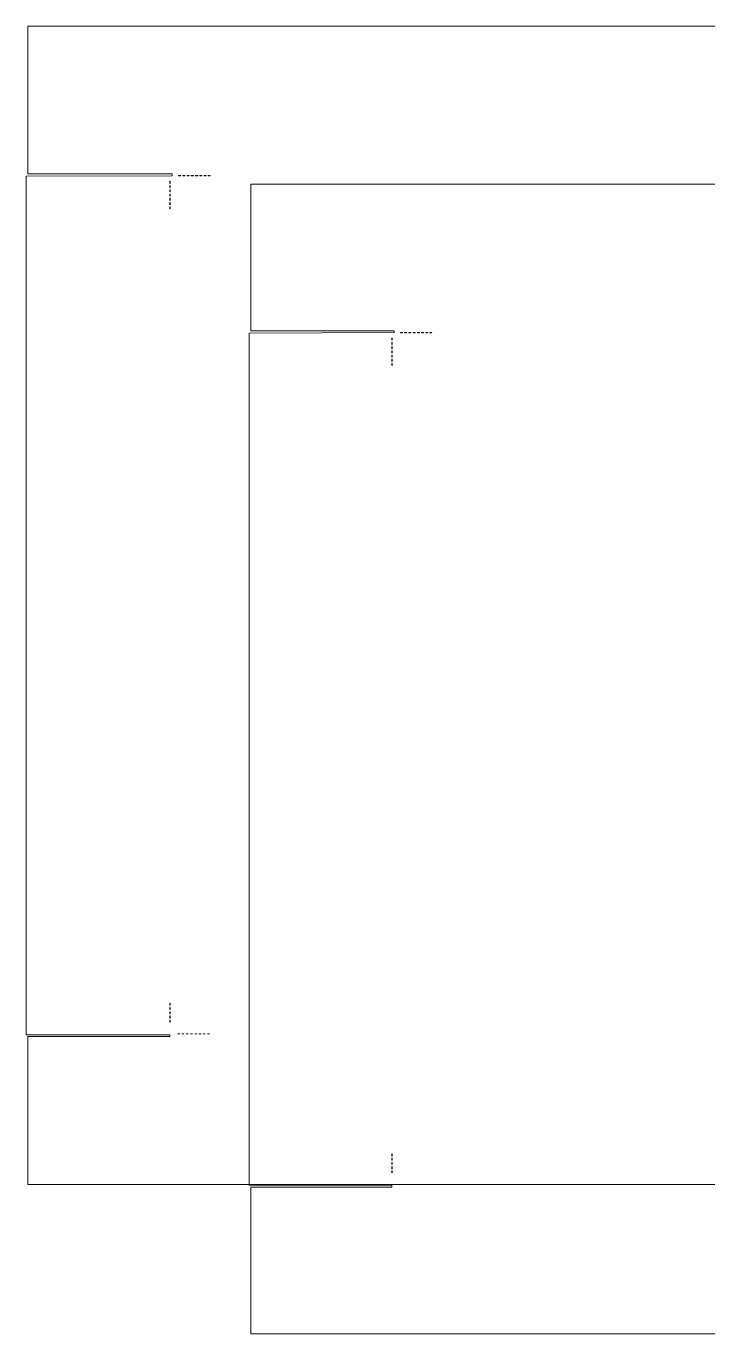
# Model space of a CAD drawing. Header units: centimetres. Extents: x -10.8 to 10.8, y -10.4 to 10.3.
# Drawn here: x -10.79 to 0, y -10.35 to 10.35 of the extents above; entities that cross this region are included whole.
import ezdxf

# ---------------------------------------------------------------- set-up
doc = ezdxf.new("R2010")
doc.units = ezdxf.units.CM
doc.header["$MEASUREMENT"] = 0
doc.layers.add('Layer 1', color=7, linetype='Continuous')

msp = doc.modelspace()

# ---------------------------------------------------------------- linework, layer by layer
at = {"layer": 'Layer 1', "color": 227, "lineweight": 0}
for points, knots in [([(-10.76275, 10.34934), (-10.76275, 10.34934), (-10.76275, 8.01026), (-10.76275, 8.01026), (-10.76275, 8.01026), (-10.76275, 8.01026), (-8.47907, 8.01026), (-8.47907, 8.01026), (-8.47907, 8.01026), (-8.47907, 8.01026), (-8.47907, 7.98215), (-8.47907, 7.98215), (-8.47907, 7.98215), (-8.47907, 7.98215), (-10.79169, 7.97471), (-10.79169, 7.97471), (-10.79169, 7.97471), (-10.79169, 7.97471), (-10.79169, -5.61495), (-10.79169, -5.61495), (-10.79169, -5.61495), (-10.79169, -5.61495), (-8.51462, -5.61662), (-8.51462, -5.61662), (-8.51462, -5.61662), (-8.51462, -5.61662), (-8.51462, -5.64473), (-8.51462, -5.64473), (-8.51462, -5.64473), (-8.51462, -5.64473), (-10.76275, -5.64473), (-10.76275, -5.64473), (-10.76275, -5.64473), (-10.76275, -5.64473), (-10.76275, -7.98381), (-10.76275, -7.98381), (-10.76275, -7.98381), (-10.76275, -7.98381), (7.38519, -7.98381), (7.38519, -7.98381), (7.38519, -7.98381), (7.38519, -7.98381), (7.38519, -5.64473), (7.38519, -5.64473), (7.38519, -5.64473), (7.38519, -5.64473), (5.07504, -5.64473), (5.07504, -5.64473), (5.07504, -5.64473), (5.07504, -5.64473), (5.07504, -5.61662), (5.07504, -5.61662), (5.07504, -5.61662), (5.07504, -5.61662), (7.39593, -5.61495), (7.39593, -5.61495), (7.39593, -5.61495), (7.39593, -5.61495), (7.39593, 7.97471), (7.39593, 7.97471), (7.39593, 7.97471), (7.39593, 7.97471), (5.11059, 7.98215), (5.11059, 7.98215), (5.11059, 7.98215), (5.11059, 7.98215), (5.11059, 8.01026), (5.11059, 8.01026), (5.11059, 8.01026), (5.11059, 8.01026), (7.38518, 8.01026), (7.38518, 8.01026), (7.38518, 8.01026), (7.38518, 8.01026), (7.38518, 10.34934), (7.38518, 10.34934), (7.38518, 10.34934), (7.38518, 10.34934), (-10.76275, 10.34934), (-10.76275, 10.34934)], [0, 0, 0, 0, 0.04761905, 0.04761905, 0.04761905, 0.04761905, 0.0952381, 0.0952381, 0.0952381, 0.0952381, 0.14285714, 0.14285714, 0.14285714, 0.14285714, 0.19047619, 0.19047619, 0.19047619, 0.19047619, 0.23809524, 0.23809524, 0.23809524, 0.23809524, 0.28571429, 0.28571429, 0.28571429, 0.28571429, 0.33333333, 0.33333333, 0.33333333, 0.33333333, 0.38095238, 0.38095238, 0.38095238, 0.38095238, 0.42857143, 0.42857143, 0.42857143, 0.42857143, 0.47619048, 0.47619048, 0.47619048, 0.47619048, 0.52380952, 0.52380952, 0.52380952, 0.52380952, 0.57142857, 0.57142857, 0.57142857, 0.57142857, 0.61904762, 0.61904762, 0.61904762, 0.61904762, 0.66666667, 0.66666667, 0.66666667, 0.66666667, 0.71428571, 0.71428571, 0.71428571, 0.71428571, 0.76190476, 0.76190476, 0.76190476, 0.76190476, 0.80952381, 0.80952381, 0.80952381, 0.80952381, 0.85714286, 0.85714286, 0.85714286, 0.85714286, 0.9047619, 0.9047619, 0.9047619, 0.9047619, 1, 1, 1, 1]), ([(-8.51545, 7.89368), (-8.51545, 7.89368), (-8.51214, 7.89368), (-8.51214, 7.89368), (-8.51214, 7.89368), (-8.51214, 7.89368), (-8.51214, 7.85978), (-8.51214, 7.85978), (-8.51214, 7.85978), (-8.51214, 7.85978), (-8.51545, 7.85978), (-8.51545, 7.85978), (-8.51545, 7.85978), (-8.51545, 7.85978), (-8.51545, 7.89368), (-8.51545, 7.89368)], [0, 0, 0, 0, 0.2, 0.2, 0.2, 0.2, 0.4, 0.4, 0.4, 0.4, 0.6, 0.6, 0.6, 0.6, 1, 1, 1, 1]), ([(-8.37985, 7.9838), (-8.37985, 7.9838), (-8.34595, 7.9838), (-8.34595, 7.9838), (-8.34595, 7.9838), (-8.34595, 7.9838), (-8.34595, 7.98132), (-8.34595, 7.98132), (-8.34595, 7.98132), (-8.34595, 7.98132), (-8.37985, 7.98132), (-8.37985, 7.98132), (-8.37985, 7.98132), (-8.37985, 7.98132), (-8.37985, 7.9838), (-8.37985, 7.9838)], [0, 0, 0, 0, 0.2, 0.2, 0.2, 0.2, 0.4, 0.4, 0.4, 0.4, 0.6, 0.6, 0.6, 0.6, 1, 1, 1, 1]), ([(-8.31288, 7.9838), (-8.31288, 7.9838), (-8.27898, 7.9838), (-8.27898, 7.9838), (-8.27898, 7.9838), (-8.27898, 7.9838), (-8.27898, 7.98132), (-8.27898, 7.98132), (-8.27898, 7.98132), (-8.27898, 7.98132), (-8.31288, 7.98132), (-8.31288, 7.98132), (-8.31288, 7.98132), (-8.31288, 7.98132), (-8.31288, 7.9838), (-8.31288, 7.9838)], [0, 0, 0, 0, 0.2, 0.2, 0.2, 0.2, 0.4, 0.4, 0.4, 0.4, 0.6, 0.6, 0.6, 0.6, 1, 1, 1, 1]), ([(-8.24508, 7.9838), (-8.24508, 7.9838), (-8.21118, 7.9838), (-8.21118, 7.9838), (-8.21118, 7.9838), (-8.21118, 7.9838), (-8.21118, 7.98132), (-8.21118, 7.98132), (-8.21118, 7.98132), (-8.21118, 7.98132), (-8.24508, 7.98132), (-8.24508, 7.98132), (-8.24508, 7.98132), (-8.24508, 7.98132), (-8.24508, 7.9838), (-8.24508, 7.9838)], [0, 0, 0, 0, 0.2, 0.2, 0.2, 0.2, 0.4, 0.4, 0.4, 0.4, 0.6, 0.6, 0.6, 0.6, 1, 1, 1, 1]), ([(-8.17728, 7.9838), (-8.17728, 7.9838), (-8.14338, 7.9838), (-8.14338, 7.9838), (-8.14338, 7.9838), (-8.14338, 7.9838), (-8.14338, 7.98132), (-8.14338, 7.98132), (-8.14338, 7.98132), (-8.14338, 7.98132), (-8.17728, 7.98132), (-8.17728, 7.98132), (-8.17728, 7.98132), (-8.17728, 7.98132), (-8.17728, 7.9838), (-8.17728, 7.9838)], [0, 0, 0, 0, 0.2, 0.2, 0.2, 0.2, 0.4, 0.4, 0.4, 0.4, 0.6, 0.6, 0.6, 0.6, 1, 1, 1, 1]), ([(-8.10948, 7.9838), (-8.10948, 7.9838), (-8.07641, 7.9838), (-8.07641, 7.9838), (-8.07641, 7.9838), (-8.07641, 7.9838), (-8.07641, 7.98132), (-8.07641, 7.98132), (-8.07641, 7.98132), (-8.07641, 7.98132), (-8.10948, 7.98132), (-8.10948, 7.98132), (-8.10948, 7.98132), (-8.10948, 7.98132), (-8.10948, 7.9838), (-8.10948, 7.9838)], [0, 0, 0, 0, 0.2, 0.2, 0.2, 0.2, 0.4, 0.4, 0.4, 0.4, 0.6, 0.6, 0.6, 0.6, 1, 1, 1, 1]), ([(-8.04251, 7.9838), (-8.04251, 7.9838), (-8.00861, 7.9838), (-8.00861, 7.9838), (-8.00861, 7.9838), (-8.00861, 7.9838), (-8.00861, 7.98132), (-8.00861, 7.98132), (-8.00861, 7.98132), (-8.00861, 7.98132), (-8.04251, 7.98132), (-8.04251, 7.98132), (-8.04251, 7.98132), (-8.04251, 7.98132), (-8.04251, 7.9838), (-8.04251, 7.9838)], [0, 0, 0, 0, 0.2, 0.2, 0.2, 0.2, 0.4, 0.4, 0.4, 0.4, 0.6, 0.6, 0.6, 0.6, 1, 1, 1, 1]), ([(-7.97553, 7.9838), (-7.97553, 7.9838), (-7.94163, 7.9838), (-7.94163, 7.9838), (-7.94163, 7.9838), (-7.94163, 7.9838), (-7.94163, 7.98132), (-7.94163, 7.98132), (-7.94163, 7.98132), (-7.94163, 7.98132), (-7.97553, 7.98132), (-7.97553, 7.98132), (-7.97553, 7.98132), (-7.97553, 7.98132), (-7.97553, 7.9838), (-7.97553, 7.9838)], [0, 0, 0, 0, 0.2, 0.2, 0.2, 0.2, 0.4, 0.4, 0.4, 0.4, 0.6, 0.6, 0.6, 0.6, 1, 1, 1, 1]), ([(-7.90773, 7.9838), (-7.86701, 7.9838), (-7.86701, 7.98108), (-7.90773, 7.98132), (-7.90773, 7.98132), (-7.90773, 7.98132), (-7.90773, 7.9838), (-7.90773, 7.9838)], [0, 0, 0, 0, 0.33333333, 0.33333333, 0.33333333, 0.33333333, 1, 1, 1, 1]), ([(-8.51545, 7.82588), (-8.51545, 7.82588), (-8.51214, 7.82588), (-8.51214, 7.82588), (-8.51214, 7.82588), (-8.51214, 7.82588), (-8.51214, 7.79281), (-8.51214, 7.79281), (-8.51214, 7.79281), (-8.51214, 7.79281), (-8.51545, 7.79281), (-8.51545, 7.79281), (-8.51545, 7.79281), (-8.51545, 7.79281), (-8.51545, 7.82588), (-8.51545, 7.82588)], [0, 0, 0, 0, 0.2, 0.2, 0.2, 0.2, 0.4, 0.4, 0.4, 0.4, 0.6, 0.6, 0.6, 0.6, 1, 1, 1, 1]), ([(-8.51545, 7.75891), (-8.51545, 7.75891), (-8.51214, 7.75891), (-8.51214, 7.75891), (-8.51214, 7.75891), (-8.51214, 7.75891), (-8.51214, 7.72501), (-8.51214, 7.72501), (-8.51214, 7.72501), (-8.51214, 7.72501), (-8.51545, 7.72501), (-8.51545, 7.72501), (-8.51545, 7.72501), (-8.51545, 7.72501), (-8.51545, 7.75891), (-8.51545, 7.75891)], [0, 0, 0, 0, 0.2, 0.2, 0.2, 0.2, 0.4, 0.4, 0.4, 0.4, 0.6, 0.6, 0.6, 0.6, 1, 1, 1, 1]), ([(-8.51545, 7.69111), (-8.51545, 7.69111), (-8.51214, 7.69111), (-8.51214, 7.69111), (-8.51214, 7.69111), (-8.51214, 7.69111), (-8.51214, 7.65804), (-8.51214, 7.65804), (-8.51214, 7.65804), (-8.51214, 7.65804), (-8.51545, 7.65804), (-8.51545, 7.65804), (-8.51545, 7.65804), (-8.51545, 7.65804), (-8.51545, 7.69111), (-8.51545, 7.69111)], [0, 0, 0, 0, 0.2, 0.2, 0.2, 0.2, 0.4, 0.4, 0.4, 0.4, 0.6, 0.6, 0.6, 0.6, 1, 1, 1, 1]), ([(-8.51545, 7.48854), (-8.51545, 7.48854), (-8.51214, 7.48854), (-8.51214, 7.48854), (-8.51214, 7.48854), (-8.51214, 7.44674), (-8.51577, 7.44674), (-8.51545, 7.48854)], [0, 0, 0, 0, 0.33333333, 0.33333333, 0.33333333, 0.33333333, 1, 1, 1, 1]), ([(-8.51545, 7.62413), (-8.51545, 7.62413), (-8.51214, 7.62413), (-8.51214, 7.62413), (-8.51214, 7.62413), (-8.51214, 7.62413), (-8.51214, 7.59023), (-8.51214, 7.59023), (-8.51214, 7.59023), (-8.51214, 7.59023), (-8.51545, 7.59023), (-8.51545, 7.59023), (-8.51545, 7.59023), (-8.51545, 7.59023), (-8.51545, 7.62413), (-8.51545, 7.62413)], [0, 0, 0, 0, 0.2, 0.2, 0.2, 0.2, 0.4, 0.4, 0.4, 0.4, 0.6, 0.6, 0.6, 0.6, 1, 1, 1, 1]), ([(-8.51545, 7.55716), (-8.51545, 7.55716), (-8.51214, 7.55716), (-8.51214, 7.55716), (-8.51214, 7.55716), (-8.51214, 7.55716), (-8.51214, 7.52243), (-8.51214, 7.52243), (-8.51214, 7.52243), (-8.51214, 7.52243), (-8.51545, 7.52243), (-8.51545, 7.52243), (-8.51545, 7.52243), (-8.51545, 7.52243), (-8.51545, 7.55716), (-8.51545, 7.55716)], [0, 0, 0, 0, 0.2, 0.2, 0.2, 0.2, 0.4, 0.4, 0.4, 0.4, 0.6, 0.6, 0.6, 0.6, 1, 1, 1, 1]), ([(-8.51545, -5.11555), (-8.51545, -5.11555), (-8.51214, -5.11555), (-8.51214, -5.11555), (-8.51214, -5.11555), (-8.51214, -5.11555), (-8.51214, -5.14945), (-8.51214, -5.14945), (-8.51214, -5.14945), (-8.51214, -5.14945), (-8.51545, -5.14945), (-8.51545, -5.14945), (-8.51545, -5.14945), (-8.51545, -5.14945), (-8.51545, -5.11555), (-8.51545, -5.11555)], [0, 0, 0, 0, 0.2, 0.2, 0.2, 0.2, 0.4, 0.4, 0.4, 0.4, 0.6, 0.6, 0.6, 0.6, 1, 1, 1, 1]), ([(-8.51545, -5.18253), (-8.51545, -5.18253), (-8.51214, -5.18253), (-8.51214, -5.18253), (-8.51214, -5.18253), (-8.51214, -5.18253), (-8.51214, -5.21643), (-8.51214, -5.21643), (-8.51214, -5.21643), (-8.51214, -5.21643), (-8.51545, -5.21643), (-8.51545, -5.21643), (-8.51545, -5.21643), (-8.51545, -5.21643), (-8.51545, -5.18253), (-8.51545, -5.18253)], [0, 0, 0, 0, 0.2, 0.2, 0.2, 0.2, 0.4, 0.4, 0.4, 0.4, 0.6, 0.6, 0.6, 0.6, 1, 1, 1, 1]), ([(-8.51545, -5.25033), (-8.51545, -5.25033), (-8.51214, -5.25033), (-8.51214, -5.25033), (-8.51214, -5.25033), (-8.51214, -5.25033), (-8.51214, -5.2834), (-8.51214, -5.2834), (-8.51214, -5.2834), (-8.51214, -5.2834), (-8.51545, -5.2834), (-8.51545, -5.2834), (-8.51545, -5.2834), (-8.51545, -5.2834), (-8.51545, -5.25033), (-8.51545, -5.25033)], [0, 0, 0, 0, 0.2, 0.2, 0.2, 0.2, 0.4, 0.4, 0.4, 0.4, 0.6, 0.6, 0.6, 0.6, 1, 1, 1, 1]), ([(-8.51545, -5.3173), (-8.51545, -5.3173), (-8.51214, -5.3173), (-8.51214, -5.3173), (-8.51214, -5.3173), (-8.51214, -5.3173), (-8.51214, -5.3512), (-8.51214, -5.3512), (-8.51214, -5.3512), (-8.51214, -5.3512), (-8.51545, -5.3512), (-8.51545, -5.3512), (-8.51545, -5.3512), (-8.51545, -5.3512), (-8.51545, -5.3173), (-8.51545, -5.3173)], [0, 0, 0, 0, 0.2, 0.2, 0.2, 0.2, 0.4, 0.4, 0.4, 0.4, 0.6, 0.6, 0.6, 0.6, 1, 1, 1, 1]), ([(-8.51545, -5.3851), (-8.51545, -5.3851), (-8.51214, -5.3851), (-8.51214, -5.3851), (-8.51214, -5.3851), (-8.51214, -5.3851), (-8.51214, -5.41817), (-8.51214, -5.41817), (-8.51214, -5.41817), (-8.51214, -5.41817), (-8.51545, -5.41817), (-8.51545, -5.41817), (-8.51545, -5.41817), (-8.51545, -5.41817), (-8.51545, -5.3851), (-8.51545, -5.3851)], [0, 0, 0, 0, 0.2, 0.2, 0.2, 0.2, 0.4, 0.4, 0.4, 0.4, 0.6, 0.6, 0.6, 0.6, 1, 1, 1, 1]), ([(-8.39391, -5.60007), (-8.39391, -5.60007), (-8.36001, -5.60007), (-8.36001, -5.60007), (-8.36001, -5.60007), (-8.36001, -5.60007), (-8.36001, -5.60256), (-8.36001, -5.60256), (-8.36001, -5.60256), (-8.36001, -5.60256), (-8.39391, -5.60256), (-8.39391, -5.60256), (-8.39391, -5.60256), (-8.39391, -5.60256), (-8.39391, -5.60007), (-8.39391, -5.60007)], [0, 0, 0, 0, 0.2, 0.2, 0.2, 0.2, 0.4, 0.4, 0.4, 0.4, 0.6, 0.6, 0.6, 0.6, 1, 1, 1, 1]), ([(-8.32693, -5.60007), (-8.32693, -5.60007), (-8.29303, -5.60007), (-8.29303, -5.60007), (-8.29303, -5.60007), (-8.29303, -5.60007), (-8.29303, -5.60256), (-8.29303, -5.60256), (-8.29303, -5.60256), (-8.29303, -5.60256), (-8.32693, -5.60256), (-8.32693, -5.60256), (-8.32693, -5.60256), (-8.32693, -5.60256), (-8.32693, -5.60007), (-8.32693, -5.60007)], [0, 0, 0, 0, 0.2, 0.2, 0.2, 0.2, 0.4, 0.4, 0.4, 0.4, 0.6, 0.6, 0.6, 0.6, 1, 1, 1, 1]), ([(-8.25913, -5.60007), (-8.25913, -5.60007), (-8.2244, -5.60007), (-8.2244, -5.60007), (-8.2244, -5.60007), (-8.2244, -5.60007), (-8.2244, -5.60256), (-8.2244, -5.60256), (-8.2244, -5.60256), (-8.2244, -5.60256), (-8.25913, -5.60256), (-8.25913, -5.60256), (-8.25913, -5.60256), (-8.25913, -5.60256), (-8.25913, -5.60007), (-8.25913, -5.60007)], [0, 0, 0, 0, 0.2, 0.2, 0.2, 0.2, 0.4, 0.4, 0.4, 0.4, 0.6, 0.6, 0.6, 0.6, 1, 1, 1, 1]), ([(-8.19133, -5.60007), (-8.19133, -5.60007), (-8.15743, -5.60007), (-8.15743, -5.60007), (-8.15743, -5.60007), (-8.15743, -5.60007), (-8.15743, -5.60256), (-8.15743, -5.60256), (-8.15743, -5.60256), (-8.15743, -5.60256), (-8.19133, -5.60256), (-8.19133, -5.60256), (-8.19133, -5.60256), (-8.19133, -5.60256), (-8.19133, -5.60007), (-8.19133, -5.60007)], [0, 0, 0, 0, 0.2, 0.2, 0.2, 0.2, 0.4, 0.4, 0.4, 0.4, 0.6, 0.6, 0.6, 0.6, 1, 1, 1, 1]), ([(-8.12354, -5.60007), (-8.12354, -5.60007), (-8.09047, -5.60007), (-8.09047, -5.60007), (-8.09047, -5.60007), (-8.09047, -5.60007), (-8.09047, -5.60256), (-8.09047, -5.60256), (-8.09047, -5.60256), (-8.09047, -5.60256), (-8.12354, -5.60256), (-8.12354, -5.60256), (-8.12354, -5.60256), (-8.12354, -5.60256), (-8.12354, -5.60007), (-8.12354, -5.60007)], [0, 0, 0, 0, 0.2, 0.2, 0.2, 0.2, 0.4, 0.4, 0.4, 0.4, 0.6, 0.6, 0.6, 0.6, 1, 1, 1, 1]), ([(-8.05656, -5.60007), (-8.05656, -5.60007), (-8.02266, -5.60007), (-8.02266, -5.60007), (-8.02266, -5.60007), (-8.02266, -5.60007), (-8.02266, -5.60256), (-8.02266, -5.60256), (-8.02266, -5.60256), (-8.02266, -5.60256), (-8.05656, -5.60256), (-8.05656, -5.60256), (-8.05656, -5.60256), (-8.05656, -5.60256), (-8.05656, -5.60007), (-8.05656, -5.60007)], [0, 0, 0, 0, 0.2, 0.2, 0.2, 0.2, 0.4, 0.4, 0.4, 0.4, 0.6, 0.6, 0.6, 0.6, 1, 1, 1, 1]), ([(-7.98876, -5.60007), (-7.98876, -5.60007), (-7.95569, -5.60007), (-7.95569, -5.60007), (-7.95569, -5.60007), (-7.95569, -5.60007), (-7.95569, -5.60256), (-7.95569, -5.60256), (-7.95569, -5.60256), (-7.95569, -5.60256), (-7.98876, -5.60256), (-7.98876, -5.60256), (-7.98876, -5.60256), (-7.98876, -5.60256), (-7.98876, -5.60007), (-7.98876, -5.60007)], [0, 0, 0, 0, 0.2, 0.2, 0.2, 0.2, 0.4, 0.4, 0.4, 0.4, 0.6, 0.6, 0.6, 0.6, 1, 1, 1, 1]), ([(-7.92179, -5.60007), (-7.92179, -5.60007), (-7.88706, -5.60007), (-7.88706, -5.60007), (-7.88706, -5.60007), (-7.88706, -5.60007), (-7.88706, -5.60256), (-7.88706, -5.60256), (-7.88706, -5.60256), (-7.88706, -5.60256), (-7.92179, -5.60256), (-7.92179, -5.60256), (-7.92179, -5.60256), (-7.92179, -5.60256), (-7.92179, -5.60007), (-7.92179, -5.60007)], [0, 0, 0, 0, 0.2, 0.2, 0.2, 0.2, 0.4, 0.4, 0.4, 0.4, 0.6, 0.6, 0.6, 0.6, 1, 1, 1, 1])]:
    msp.add_open_spline(points, degree=3, knots=knots, dxfattribs=at)
at = {"layer": 'Layer 1', "color": 223, "lineweight": 0}
for points, knots in [([(-7.23268, 7.84746), (-7.23268, 7.84746), (-7.23268, 5.52569), (-7.23268, 5.52569), (-7.23268, 5.52569), (-7.23268, 5.52569), (-4.96589, 5.52569), (-4.96589, 5.52569), (-4.96589, 5.52569), (-4.96589, 5.52569), (-4.96589, 5.49779), (-4.96589, 5.49779), (-4.96589, 5.49779), (-4.96589, 5.49779), (-7.2614, 5.4904), (-7.2614, 5.4904), (-7.2614, 5.4904), (-7.2614, 5.4904), (-7.2614, -7.9987), (-7.2614, -7.9987), (-7.2614, -7.9987), (-7.2614, -7.9987), (-5.00118, -8.00034), (-5.00118, -8.00034), (-5.00118, -8.00034), (-5.00118, -8.00034), (-5.00118, -8.02824), (-5.00118, -8.02824), (-5.00118, -8.02824), (-5.00118, -8.02824), (-7.23268, -8.02824), (-7.23268, -8.02824), (-7.23268, -8.02824), (-7.23268, -8.02824), (-7.23268, -10.35002), (-7.23268, -10.35002), (-7.23268, -10.35002), (-7.23268, -10.35002), (10.78097, -10.35002), (10.78097, -10.35002), (10.78097, -10.35002), (10.78097, -10.35002), (10.78097, -8.02824), (10.78097, -8.02824), (10.78097, -8.02824), (10.78097, -8.02824), (8.48792, -8.02824), (8.48792, -8.02824), (8.48792, -8.02824), (8.48792, -8.02824), (8.48792, -8.00034), (8.48792, -8.00034), (8.48792, -8.00034), (8.48792, -8.00034), (10.79164, -7.9987), (10.79164, -7.9987), (10.79164, -7.9987), (10.79164, -7.9987), (10.79164, 5.4904), (10.79164, 5.4904), (10.79164, 5.4904), (10.79164, 5.4904), (8.52321, 5.49779), (8.52321, 5.49779), (8.52321, 5.49779), (8.52321, 5.49779), (8.52321, 5.52569), (8.52321, 5.52569), (8.52321, 5.52569), (8.52321, 5.52569), (10.78097, 5.52569), (10.78097, 5.52569), (10.78097, 5.52569), (10.78097, 5.52569), (10.78097, 7.84746), (10.78097, 7.84746), (10.78097, 7.84746), (10.78097, 7.84746), (-7.23268, 7.84746), (-7.23268, 7.84746)], [0, 0, 0, 0, 0.04761905, 0.04761905, 0.04761905, 0.04761905, 0.0952381, 0.0952381, 0.0952381, 0.0952381, 0.14285714, 0.14285714, 0.14285714, 0.14285714, 0.19047619, 0.19047619, 0.19047619, 0.19047619, 0.23809524, 0.23809524, 0.23809524, 0.23809524, 0.28571429, 0.28571429, 0.28571429, 0.28571429, 0.33333333, 0.33333333, 0.33333333, 0.33333333, 0.38095238, 0.38095238, 0.38095238, 0.38095238, 0.42857143, 0.42857143, 0.42857143, 0.42857143, 0.47619048, 0.47619048, 0.47619048, 0.47619048, 0.52380952, 0.52380952, 0.52380952, 0.52380952, 0.57142857, 0.57142857, 0.57142857, 0.57142857, 0.61904762, 0.61904762, 0.61904762, 0.61904762, 0.66666667, 0.66666667, 0.66666667, 0.66666667, 0.71428571, 0.71428571, 0.71428571, 0.71428571, 0.76190476, 0.76190476, 0.76190476, 0.76190476, 0.80952381, 0.80952381, 0.80952381, 0.80952381, 0.85714286, 0.85714286, 0.85714286, 0.85714286, 0.9047619, 0.9047619, 0.9047619, 0.9047619, 1, 1, 1, 1]), ([(-5.00201, 5.40997), (-5.00201, 5.40997), (-4.99873, 5.40997), (-4.99873, 5.40997), (-4.99873, 5.40997), (-4.99873, 5.40997), (-4.99873, 5.37632), (-4.99873, 5.37632), (-4.99873, 5.37632), (-4.99873, 5.37632), (-5.00201, 5.37632), (-5.00201, 5.37632), (-5.00201, 5.37632), (-5.00201, 5.37632), (-5.00201, 5.40997), (-5.00201, 5.40997)], [0, 0, 0, 0, 0.2, 0.2, 0.2, 0.2, 0.4, 0.4, 0.4, 0.4, 0.6, 0.6, 0.6, 0.6, 1, 1, 1, 1]), ([(-4.86741, 5.49942), (-4.86741, 5.49942), (-4.83376, 5.49942), (-4.83376, 5.49942), (-4.83376, 5.49942), (-4.83376, 5.49942), (-4.83376, 5.49696), (-4.83376, 5.49696), (-4.83376, 5.49696), (-4.83376, 5.49696), (-4.86741, 5.49696), (-4.86741, 5.49696), (-4.86741, 5.49696), (-4.86741, 5.49696), (-4.86741, 5.49942), (-4.86741, 5.49942)], [0, 0, 0, 0, 0.2, 0.2, 0.2, 0.2, 0.4, 0.4, 0.4, 0.4, 0.6, 0.6, 0.6, 0.6, 1, 1, 1, 1]), ([(-4.80093, 5.49942), (-4.80093, 5.49942), (-4.76728, 5.49942), (-4.76728, 5.49942), (-4.76728, 5.49942), (-4.76728, 5.49942), (-4.76728, 5.49696), (-4.76728, 5.49696), (-4.76728, 5.49696), (-4.76728, 5.49696), (-4.80093, 5.49696), (-4.80093, 5.49696), (-4.80093, 5.49696), (-4.80093, 5.49696), (-4.80093, 5.49942), (-4.80093, 5.49942)], [0, 0, 0, 0, 0.2, 0.2, 0.2, 0.2, 0.4, 0.4, 0.4, 0.4, 0.6, 0.6, 0.6, 0.6, 1, 1, 1, 1]), ([(-4.73364, 5.49942), (-4.73364, 5.49942), (-4.69999, 5.49942), (-4.69999, 5.49942), (-4.69999, 5.49942), (-4.69999, 5.49942), (-4.69999, 5.49696), (-4.69999, 5.49696), (-4.69999, 5.49696), (-4.69999, 5.49696), (-4.73364, 5.49696), (-4.73364, 5.49696), (-4.73364, 5.49696), (-4.73364, 5.49696), (-4.73364, 5.49942), (-4.73364, 5.49942)], [0, 0, 0, 0, 0.2, 0.2, 0.2, 0.2, 0.4, 0.4, 0.4, 0.4, 0.6, 0.6, 0.6, 0.6, 1, 1, 1, 1]), ([(-4.66634, 5.49942), (-4.66634, 5.49942), (-4.63269, 5.49942), (-4.63269, 5.49942), (-4.63269, 5.49942), (-4.63269, 5.49942), (-4.63269, 5.49696), (-4.63269, 5.49696), (-4.63269, 5.49696), (-4.63269, 5.49696), (-4.66634, 5.49696), (-4.66634, 5.49696), (-4.66634, 5.49696), (-4.66634, 5.49696), (-4.66634, 5.49942), (-4.66634, 5.49942)], [0, 0, 0, 0, 0.2, 0.2, 0.2, 0.2, 0.4, 0.4, 0.4, 0.4, 0.6, 0.6, 0.6, 0.6, 1, 1, 1, 1]), ([(-4.59904, 5.49942), (-4.59904, 5.49942), (-4.56621, 5.49942), (-4.56621, 5.49942), (-4.56621, 5.49942), (-4.56621, 5.49942), (-4.56621, 5.49696), (-4.56621, 5.49696), (-4.56621, 5.49696), (-4.56621, 5.49696), (-4.59904, 5.49696), (-4.59904, 5.49696), (-4.59904, 5.49696), (-4.59904, 5.49696), (-4.59904, 5.49942), (-4.59904, 5.49942)], [0, 0, 0, 0, 0.2, 0.2, 0.2, 0.2, 0.4, 0.4, 0.4, 0.4, 0.6, 0.6, 0.6, 0.6, 1, 1, 1, 1]), ([(-4.53256, 5.49942), (-4.53256, 5.49942), (-4.49891, 5.49942), (-4.49891, 5.49942), (-4.49891, 5.49942), (-4.49891, 5.49942), (-4.49891, 5.49696), (-4.49891, 5.49696), (-4.49891, 5.49696), (-4.49891, 5.49696), (-4.53256, 5.49696), (-4.53256, 5.49696), (-4.53256, 5.49696), (-4.53256, 5.49696), (-4.53256, 5.49942), (-4.53256, 5.49942)], [0, 0, 0, 0, 0.2, 0.2, 0.2, 0.2, 0.4, 0.4, 0.4, 0.4, 0.6, 0.6, 0.6, 0.6, 1, 1, 1, 1]), ([(-4.46609, 5.49942), (-4.46609, 5.49942), (-4.43244, 5.49942), (-4.43244, 5.49942), (-4.43244, 5.49942), (-4.43244, 5.49942), (-4.43244, 5.49696), (-4.43244, 5.49696), (-4.43244, 5.49696), (-4.43244, 5.49696), (-4.46609, 5.49696), (-4.46609, 5.49696), (-4.46609, 5.49696), (-4.46609, 5.49696), (-4.46609, 5.49942), (-4.46609, 5.49942)], [0, 0, 0, 0, 0.2, 0.2, 0.2, 0.2, 0.4, 0.4, 0.4, 0.4, 0.6, 0.6, 0.6, 0.6, 1, 1, 1, 1]), ([(-4.39879, 5.49942), (-4.35838, 5.49942), (-4.35838, 5.49672), (-4.39879, 5.49696), (-4.39879, 5.49696), (-4.39879, 5.49696), (-4.39879, 5.49942), (-4.39879, 5.49942)], [0, 0, 0, 0, 0.33333333, 0.33333333, 0.33333333, 0.33333333, 1, 1, 1, 1]), ([(-5.00201, 5.34267), (-5.00201, 5.34267), (-4.99873, 5.34267), (-4.99873, 5.34267), (-4.99873, 5.34267), (-4.99873, 5.34267), (-4.99873, 5.30984), (-4.99873, 5.30984), (-4.99873, 5.30984), (-4.99873, 5.30984), (-5.00201, 5.30984), (-5.00201, 5.30984), (-5.00201, 5.30984), (-5.00201, 5.30984), (-5.00201, 5.34267), (-5.00201, 5.34267)], [0, 0, 0, 0, 0.2, 0.2, 0.2, 0.2, 0.4, 0.4, 0.4, 0.4, 0.6, 0.6, 0.6, 0.6, 1, 1, 1, 1]), ([(-5.00201, 5.27619), (-5.00201, 5.27619), (-4.99873, 5.27619), (-4.99873, 5.27619), (-4.99873, 5.27619), (-4.99873, 5.27619), (-4.99873, 5.24254), (-4.99873, 5.24254), (-4.99873, 5.24254), (-4.99873, 5.24254), (-5.00201, 5.24254), (-5.00201, 5.24254), (-5.00201, 5.24254), (-5.00201, 5.24254), (-5.00201, 5.27619), (-5.00201, 5.27619)], [0, 0, 0, 0, 0.2, 0.2, 0.2, 0.2, 0.4, 0.4, 0.4, 0.4, 0.6, 0.6, 0.6, 0.6, 1, 1, 1, 1]), ([(-5.00201, 5.20889), (-5.00201, 5.20889), (-4.99873, 5.20889), (-4.99873, 5.20889), (-4.99873, 5.20889), (-4.99873, 5.20889), (-4.99873, 5.17606), (-4.99873, 5.17606), (-4.99873, 5.17606), (-4.99873, 5.17606), (-5.00201, 5.17606), (-5.00201, 5.17606), (-5.00201, 5.17606), (-5.00201, 5.17606), (-5.00201, 5.20889), (-5.00201, 5.20889)], [0, 0, 0, 0, 0.2, 0.2, 0.2, 0.2, 0.4, 0.4, 0.4, 0.4, 0.6, 0.6, 0.6, 0.6, 1, 1, 1, 1]), ([(-5.00201, 5.00782), (-5.00201, 5.00782), (-4.99873, 5.00782), (-4.99873, 5.00782), (-4.99873, 5.00782), (-4.99873, 4.96633), (-5.00234, 4.96633), (-5.00201, 5.00782)], [0, 0, 0, 0, 0.33333333, 0.33333333, 0.33333333, 0.33333333, 1, 1, 1, 1]), ([(-5.00201, 5.14242), (-5.00201, 5.14242), (-4.99873, 5.14242), (-4.99873, 5.14242), (-4.99873, 5.14242), (-4.99873, 5.14242), (-4.99873, 5.10877), (-4.99873, 5.10877), (-4.99873, 5.10877), (-4.99873, 5.10877), (-5.00201, 5.10877), (-5.00201, 5.10877), (-5.00201, 5.10877), (-5.00201, 5.10877), (-5.00201, 5.14242), (-5.00201, 5.14242)], [0, 0, 0, 0, 0.2, 0.2, 0.2, 0.2, 0.4, 0.4, 0.4, 0.4, 0.6, 0.6, 0.6, 0.6, 1, 1, 1, 1]), ([(-5.00201, 5.07594), (-5.00201, 5.07594), (-4.99873, 5.07594), (-4.99873, 5.07594), (-4.99873, 5.07594), (-4.99873, 5.07594), (-4.99873, 5.04147), (-4.99873, 5.04147), (-4.99873, 5.04147), (-4.99873, 5.04147), (-5.00201, 5.04147), (-5.00201, 5.04147), (-5.00201, 5.04147), (-5.00201, 5.04147), (-5.00201, 5.07594), (-5.00201, 5.07594)], [0, 0, 0, 0, 0.2, 0.2, 0.2, 0.2, 0.4, 0.4, 0.4, 0.4, 0.6, 0.6, 0.6, 0.6, 1, 1, 1, 1]), ([(-5.00201, -7.503), (-5.00201, -7.503), (-4.99873, -7.503), (-4.99873, -7.503), (-4.99873, -7.503), (-4.99873, -7.503), (-4.99873, -7.53665), (-4.99873, -7.53665), (-4.99873, -7.53665), (-4.99873, -7.53665), (-5.00201, -7.53665), (-5.00201, -7.53665), (-5.00201, -7.53665), (-5.00201, -7.53665), (-5.00201, -7.503), (-5.00201, -7.503)], [0, 0, 0, 0, 0.2, 0.2, 0.2, 0.2, 0.4, 0.4, 0.4, 0.4, 0.6, 0.6, 0.6, 0.6, 1, 1, 1, 1]), ([(-5.00201, -7.56948), (-5.00201, -7.56948), (-4.99873, -7.56948), (-4.99873, -7.56948), (-4.99873, -7.56948), (-4.99873, -7.56948), (-4.99873, -7.60313), (-4.99873, -7.60313), (-4.99873, -7.60313), (-4.99873, -7.60313), (-5.00201, -7.60313), (-5.00201, -7.60313), (-5.00201, -7.60313), (-5.00201, -7.60313), (-5.00201, -7.56948), (-5.00201, -7.56948)], [0, 0, 0, 0, 0.2, 0.2, 0.2, 0.2, 0.4, 0.4, 0.4, 0.4, 0.6, 0.6, 0.6, 0.6, 1, 1, 1, 1]), ([(-5.00201, -7.63677), (-5.00201, -7.63677), (-4.99873, -7.63677), (-4.99873, -7.63677), (-4.99873, -7.63677), (-4.99873, -7.63677), (-4.99873, -7.6696), (-4.99873, -7.6696), (-4.99873, -7.6696), (-4.99873, -7.6696), (-5.00201, -7.6696), (-5.00201, -7.6696), (-5.00201, -7.6696), (-5.00201, -7.6696), (-5.00201, -7.63677), (-5.00201, -7.63677)], [0, 0, 0, 0, 0.2, 0.2, 0.2, 0.2, 0.4, 0.4, 0.4, 0.4, 0.6, 0.6, 0.6, 0.6, 1, 1, 1, 1]), ([(-5.00201, -7.70325), (-5.00201, -7.70325), (-4.99873, -7.70325), (-4.99873, -7.70325), (-4.99873, -7.70325), (-4.99873, -7.70325), (-4.99873, -7.7369), (-4.99873, -7.7369), (-4.99873, -7.7369), (-4.99873, -7.7369), (-5.00201, -7.7369), (-5.00201, -7.7369), (-5.00201, -7.7369), (-5.00201, -7.7369), (-5.00201, -7.70325), (-5.00201, -7.70325)], [0, 0, 0, 0, 0.2, 0.2, 0.2, 0.2, 0.4, 0.4, 0.4, 0.4, 0.6, 0.6, 0.6, 0.6, 1, 1, 1, 1]), ([(-5.00201, -7.77055), (-5.00201, -7.77055), (-4.99873, -7.77055), (-4.99873, -7.77055), (-4.99873, -7.77055), (-4.99873, -7.77055), (-4.99873, -7.80338), (-4.99873, -7.80338), (-4.99873, -7.80338), (-4.99873, -7.80338), (-5.00201, -7.80338), (-5.00201, -7.80338), (-5.00201, -7.80338), (-5.00201, -7.80338), (-5.00201, -7.77055), (-5.00201, -7.77055)], [0, 0, 0, 0, 0.2, 0.2, 0.2, 0.2, 0.4, 0.4, 0.4, 0.4, 0.6, 0.6, 0.6, 0.6, 1, 1, 1, 1]), ([(-4.88136, -7.98393), (-4.88136, -7.98393), (-4.84771, -7.98393), (-4.84771, -7.98393), (-4.84771, -7.98393), (-4.84771, -7.98393), (-4.84771, -7.98636), (-4.84771, -7.98636), (-4.84771, -7.98636), (-4.84771, -7.98636), (-4.88136, -7.98636), (-4.88136, -7.98636), (-4.88136, -7.98636), (-4.88136, -7.98636), (-4.88136, -7.98393), (-4.88136, -7.98393)], [0, 0, 0, 0, 0.2, 0.2, 0.2, 0.2, 0.4, 0.4, 0.4, 0.4, 0.6, 0.6, 0.6, 0.6, 1, 1, 1, 1]), ([(-4.81489, -7.98393), (-4.81489, -7.98393), (-4.78124, -7.98393), (-4.78124, -7.98393), (-4.78124, -7.98393), (-4.78124, -7.98393), (-4.78124, -7.98636), (-4.78124, -7.98636), (-4.78124, -7.98636), (-4.78124, -7.98636), (-4.81489, -7.98636), (-4.81489, -7.98636), (-4.81489, -7.98636), (-4.81489, -7.98636), (-4.81489, -7.98393), (-4.81489, -7.98393)], [0, 0, 0, 0, 0.2, 0.2, 0.2, 0.2, 0.4, 0.4, 0.4, 0.4, 0.6, 0.6, 0.6, 0.6, 1, 1, 1, 1]), ([(-4.74759, -7.98393), (-4.74759, -7.98393), (-4.71312, -7.98393), (-4.71312, -7.98393), (-4.71312, -7.98393), (-4.71312, -7.98393), (-4.71312, -7.98636), (-4.71312, -7.98636), (-4.71312, -7.98636), (-4.71312, -7.98636), (-4.74759, -7.98636), (-4.74759, -7.98636), (-4.74759, -7.98636), (-4.74759, -7.98636), (-4.74759, -7.98393), (-4.74759, -7.98393)], [0, 0, 0, 0, 0.2, 0.2, 0.2, 0.2, 0.4, 0.4, 0.4, 0.4, 0.6, 0.6, 0.6, 0.6, 1, 1, 1, 1]), ([(-4.68029, -7.98393), (-4.68029, -7.98393), (-4.64664, -7.98393), (-4.64664, -7.98393), (-4.64664, -7.98393), (-4.64664, -7.98393), (-4.64664, -7.98636), (-4.64664, -7.98636), (-4.64664, -7.98636), (-4.64664, -7.98636), (-4.68029, -7.98636), (-4.68029, -7.98636), (-4.68029, -7.98636), (-4.68029, -7.98636), (-4.68029, -7.98393), (-4.68029, -7.98393)], [0, 0, 0, 0, 0.2, 0.2, 0.2, 0.2, 0.4, 0.4, 0.4, 0.4, 0.6, 0.6, 0.6, 0.6, 1, 1, 1, 1]), ([(-4.61299, -7.98393), (-4.61299, -7.98393), (-4.58016, -7.98393), (-4.58016, -7.98393), (-4.58016, -7.98393), (-4.58016, -7.98393), (-4.58016, -7.98636), (-4.58016, -7.98636), (-4.58016, -7.98636), (-4.58016, -7.98636), (-4.61299, -7.98636), (-4.61299, -7.98636), (-4.61299, -7.98636), (-4.61299, -7.98636), (-4.61299, -7.98393), (-4.61299, -7.98393)], [0, 0, 0, 0, 0.2, 0.2, 0.2, 0.2, 0.4, 0.4, 0.4, 0.4, 0.6, 0.6, 0.6, 0.6, 1, 1, 1, 1]), ([(-4.54652, -7.98393), (-4.54652, -7.98393), (-4.51287, -7.98393), (-4.51287, -7.98393), (-4.51287, -7.98393), (-4.51287, -7.98393), (-4.51287, -7.98636), (-4.51287, -7.98636), (-4.51287, -7.98636), (-4.51287, -7.98636), (-4.54652, -7.98636), (-4.54652, -7.98636), (-4.54652, -7.98636), (-4.54652, -7.98636), (-4.54652, -7.98393), (-4.54652, -7.98393)], [0, 0, 0, 0, 0.2, 0.2, 0.2, 0.2, 0.4, 0.4, 0.4, 0.4, 0.6, 0.6, 0.6, 0.6, 1, 1, 1, 1]), ([(-4.47922, -7.98393), (-4.47922, -7.98393), (-4.44639, -7.98393), (-4.44639, -7.98393), (-4.44639, -7.98393), (-4.44639, -7.98393), (-4.44639, -7.98636), (-4.44639, -7.98636), (-4.44639, -7.98636), (-4.44639, -7.98636), (-4.47922, -7.98636), (-4.47922, -7.98636), (-4.47922, -7.98636), (-4.47922, -7.98636), (-4.47922, -7.98393), (-4.47922, -7.98393)], [0, 0, 0, 0, 0.2, 0.2, 0.2, 0.2, 0.4, 0.4, 0.4, 0.4, 0.6, 0.6, 0.6, 0.6, 1, 1, 1, 1]), ([(-4.41274, -7.98393), (-4.41274, -7.98393), (-4.37827, -7.98393), (-4.37827, -7.98393), (-4.37827, -7.98393), (-4.37827, -7.98393), (-4.37827, -7.98636), (-4.37827, -7.98636), (-4.37827, -7.98636), (-4.37827, -7.98636), (-4.41274, -7.98636), (-4.41274, -7.98636), (-4.41274, -7.98636), (-4.41274, -7.98636), (-4.41274, -7.98393), (-4.41274, -7.98393)], [0, 0, 0, 0, 0.2, 0.2, 0.2, 0.2, 0.4, 0.4, 0.4, 0.4, 0.6, 0.6, 0.6, 0.6, 1, 1, 1, 1])]:
    msp.add_open_spline(points, degree=3, knots=knots, dxfattribs=at)

doc.saveas('drawing.dxf')
